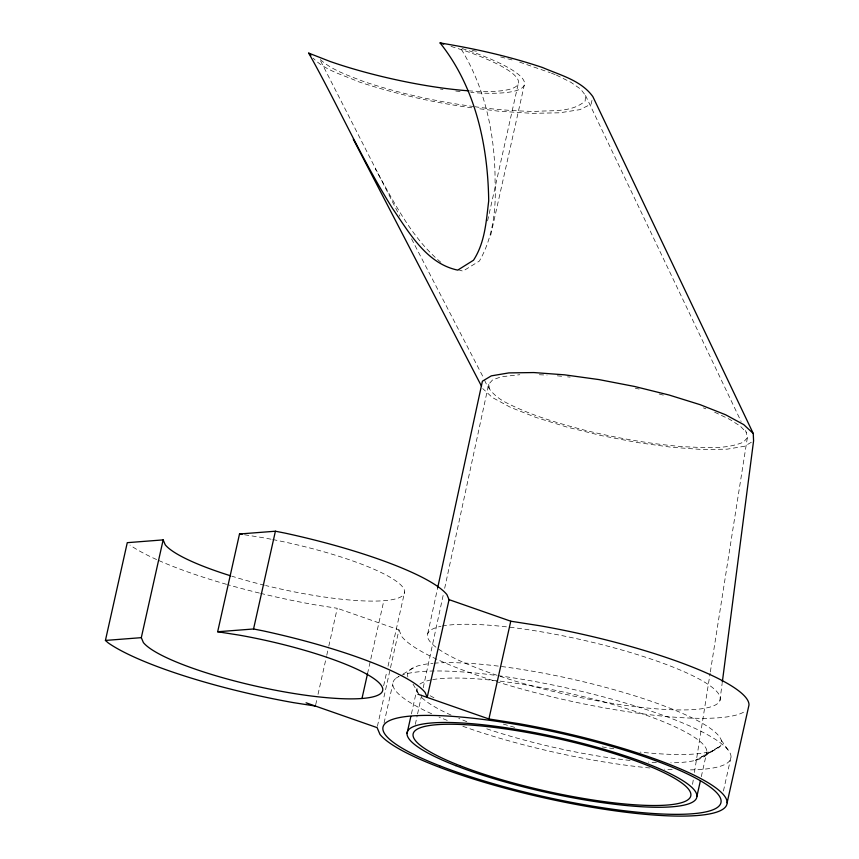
<?xml version="1.0" encoding="UTF-8"?>
<svg xmlns="http://www.w3.org/2000/svg" width="859" height="859" viewBox="0 0 859 859"><rect width="100%" height="100%" fill="white"/><g stroke="black" fill="none" stroke-linecap="round" stroke-linejoin="round"><path stroke-width="0.64" stroke-dasharray="4.29 3.22" d="M556.407 75.098L570.848 82.271L580.684 89.143L585.516 95.467L585.162 100.986C571.761 112.873 551.703 110.07 535.103 111.455C515.046 111.036 494.999 109.63 475.145 106.752M458.094 269.662L462.894 271.154L479.397 261.039C493.249 236.966 496.255 208.544 495.074 181.303C495.203 135.164 485.131 87.328 460.542 48.061L468.885 50.681A129.849 24.557 12.6 0 1 470.807 92.45M719.917 700.622L722.151 683.388M692.558 784.353L693.396 779.059M694.448 772.445L710.125 673.231M710.339 671.91L747.351 437.757L746.288 432.356L744.56 428.727M415.327 724.352L417.302 715.193M417.581 713.883L422.102 692.955M423.229 687.726L443.534 593.569M444.661 588.34L488.653 384.317L492.561 379.936L501.291 376.747L519.792 374.728M427.75 633.588L437.671 587.814M315.693 704.756L316.853 699.537M318.023 694.33L326.474 656.523M326.764 655.224L328.514 647.396M328.804 646.097L337.254 608.29L315.189 604.843A170.039 32.148 12.6 0 1 260.653 593.376M367.523 673.714L383.833 600.709M383.651 685.772L386.851 671.427M388.021 666.219L404.632 591.915M487.59 220.87L518.224 83.828M377.402 726.317L398.973 629.862L337.254 608.29M490.704 235.259L524.248 85.213M384.048 723.042L392.81 683.828M411.418 713.893L416.969 689.058M701.309 776.643L706.86 751.808M723.428 791.021L731.02 757.037M591.991 100.363L591.132 104.132L579.836 109.651L559.746 112.797L532.204 113.334L499.111 111.24L477.013 108.459M747.351 437.757L743.443 442.149C724.652 449.976 703.618 447.335 683.807 446.755C650.692 444.06 617.9 438.262 585.623 430.445C558.543 423.401 531.41 415.563 506.402 402.764C496.309 397.749 487.976 389.836 484.175 379.034M703.897 756.768L720.325 746.041L695.468 760.333L713.453 750.508M751.357 442.224L744.667 446.229L727.122 449.171L702.147 449.515L671.427 447.238L637.067 442.492L601.418 435.61L566.886 427.052L535.844 417.399L510.407 407.306L492.293 397.481L482.747 388.569M396.267 678.041L398.555 676.709M403.118 674.025L415.681 666.659M539.377 374.739L547.076 375.093M557.319 375.834L562.441 376.339M567.552 376.854L570.118 377.112M471.816 107.805C433.398 102.597 395.43 93.932 358.6 81.777C343.224 74.926 325.25 70.578 313.224 58.208M473.835 106.57C436.351 101.587 399.22 93.438 363.346 81.412C348.206 75.388 331.757 70.213 319.623 58.96L399.864 216.285M244.579 534.781L261.039 537.358A123.664 23.386 12.6 0 1 271.455 539.291M472.171 50.37L478.656 51.776M635.327 388.214L639.085 389.063M500.614 56.941L514.734 60.645M659.164 394.002L664.19 395.365M451.029 46.397L465.503 50.949A123.664 23.386 12.6 0 1 469.411 90.882M519.663 62.138L550.232 72.704M703.403 407.885L705.894 408.841M551.467 73.187L555.172 74.615M714.613 412.18L729.592 419.31L740.286 426.118L746.288 432.356M440.839 262.306C411.107 237.503 393.948 201.833 375.243 168.761M721.216 740.136L727.981 749.832M413.039 684.151L419.568 695.232M411.558 238.856L483.563 377.853M585.516 95.467L741.102 421.479M398.973 629.862L401.84 636.648A179.316 33.909 12.6 0 0 572.706 701.578A179.316 33.909 12.6 0 0 745.397 711.005M488.653 384.317L489.716 389.728M259.354 593.054A170.039 32.148 12.6 0 1 227.775 584.689M226.551 584.335A170.039 32.148 12.6 0 1 157.852 560.111M156.606 559.553A170.039 32.148 12.6 0 1 129.988 545.068M272.775 539.549A123.664 23.386 12.6 0 1 404.578 592.463A123.664 23.386 12.6 0 1 265.635 585.516M264.4 585.215A123.664 23.386 12.6 0 1 231.812 576.185M509.913 627.231A149.938 28.358 12.6 0 1 718.511 693.707A149.938 28.358 12.6 0 1 553.55 691.484A149.938 28.358 12.6 0 1 440.968 626.308M442.245 626.05A149.938 28.358 12.6 0 1 508.485 627.07M434.063 663.191A160.762 30.398 12.6 0 1 680.414 712.498A160.762 30.398 12.6 0 1 639.998 752.108M613.82 748.726A160.762 30.398 12.6 0 1 601.901 746.847M514.659 727.348A160.762 30.398 12.6 0 1 501.581 723.546M433.935 697.744A160.762 30.398 12.6 0 1 429.232 695.253M407.907 677.032A160.762 30.398 12.6 0 1 432.85 663.298M432.711 679.609A148.392 28.057 12.6 0 1 643.294 714.173A148.392 28.057 12.6 0 1 670.718 762.824M656.373 762.545A148.392 28.057 12.6 0 1 648.502 762.105M630.076 760.451A148.392 28.057 12.6 0 1 484.165 727.949M466.824 721.657A148.392 28.057 12.6 0 1 458.76 718.425M451.093 715.107A148.392 28.057 12.6 0 1 420.899 696.735M417.861 692.633A148.392 28.057 12.6 0 1 418.086 685.922M419.933 684.097A148.392 28.057 12.6 0 1 431.562 679.823M498.209 675.679A173.131 32.739 12.6 0 1 700.214 730.902A173.131 32.739 12.6 0 1 687.866 769.9M672.189 769.567A173.131 32.739 12.6 0 1 664.426 769.149M649.876 767.978A173.131 32.739 12.6 0 1 461.906 725.941M447.238 720.39A173.131 32.739 12.6 0 1 439.013 717.018M431.669 713.786A173.131 32.739 12.6 0 1 399.22 676.28M400.412 675.754A173.131 32.739 12.6 0 1 496.824 675.496M460.07 91.494A129.849 24.557 12.6 0 1 454.508 90.882M442.976 89.4A129.849 24.557 12.6 0 1 440.366 89.035"/><path stroke-width="1.29" d="M722.322 682.067L753.579 440.882L753.257 433.505L592.839 96.595C581.049 80.274 560.197 75.195 542.63 67.55C509.226 56.372 474.812 48.609 440.076 42.95C475.499 87.285 487.944 145.235 488.707 200.899C486.173 221.397 485.077 242.335 473.502 260.234L457.729 270.123C426.429 263.541 409.528 233.047 392.778 208.834C361.381 158.754 337.63 104.573 308.725 53.108L329.985 61.429A123.664 23.386 12.6 0 0 468.134 90.786M437.671 587.814L482.414 381.192L491.327 375.855L508.872 372.903L533.858 372.559L564.578 374.835L598.927 379.581L634.586 386.475L669.118 395.033L700.16 404.686L725.597 414.768L743.711 424.604L753.257 433.505M315.393 706.055L293.338 702.608A170.039 32.148 12.6 0 1 108.127 642.833L105.421 640.438L127.272 542.673L163.156 539.892L165.218 544.767A123.664 23.386 12.6 0 0 230.556 575.788M217.66 631.752L253.555 628.981L263.058 630.85A170.039 32.148 12.6 0 1 425.087 692.418L427.191 697.411L449.053 599.646L446.938 594.643A170.039 32.148 12.6 0 0 284.909 533.085L275.406 531.216L239.511 533.987L217.66 631.752L239.189 635.123A123.664 23.386 12.6 0 1 380.601 684.537A123.664 23.386 12.6 0 1 284.78 691.957A123.664 23.386 12.6 0 1 143.367 642.532L141.305 637.657L163.156 539.892M253.555 628.981L275.406 531.216M361.983 698.485L367.523 673.714M407.037 733.5L410.827 716.513M306.083 702.802L377.112 727.627L379.979 734.424A179.316 33.909 12.6 0 0 585.043 806.075A179.316 33.909 12.6 0 0 723.987 795.327A179.316 33.909 12.6 0 0 518.922 723.675L488.911 718.972L510.761 621.207L449.053 599.646M696.928 796.239L700.439 780.563M727.122 802.778L748.984 705.014A179.316 33.909 12.6 0 0 540.773 625.9L510.761 621.207M105.421 640.438L141.305 637.657M239.511 533.987L242.045 534.384M440.076 42.95L443.727 44.099M417.882 694.158L488.911 718.972M308.725 53.108L310.872 55.534M353.285 139.212L481.512 386.196M439.658 765.766A173.131 32.739 12.6 0 0 717.63 807.267A173.131 32.739 12.6 0 0 498.66 721.592A173.131 32.739 12.6 0 0 439.658 765.766M455.71 765.637A148.392 28.057 12.6 0 0 693.965 801.211A148.392 28.057 12.6 0 0 506.273 727.777A148.392 28.057 12.6 0 0 455.71 765.637M459.715 765.605A142.207 26.887 12.6 0 0 688.048 799.697A142.207 26.887 12.6 0 0 508.184 729.323A142.207 26.887 12.6 0 0 459.715 765.605"/></g></svg>
